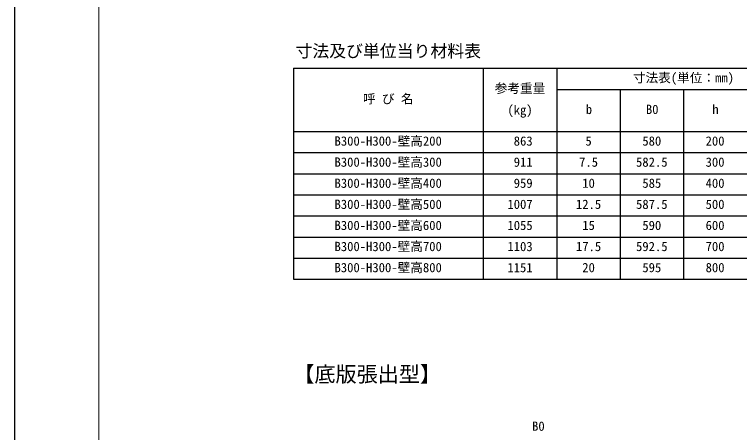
# Model space of a CAD drawing. Units: millimetres, scale not verified. Extents: x -16800 to 16800, y -5940 to 5940.
# Drawn here: x -16800 to -13362, y 773 to 2755 of the extents above; entities that cross this region are included whole.
import ezdxf
from ezdxf.enums import TextEntityAlignment as Align

# ---------------------------------------------------------------- set-up
doc = ezdxf.new("R2010")
doc.units = ezdxf.units.MM
doc.header["$LTSCALE"] = 20
for name, color, linetype, lineweight in [('0-0_DIM', 7, 'Continuous', 25), ('0-1_Defpoints', 5, 'Continuous', 25), ('0-3_HYO', 3, 'Continuous', 25), ('0-4_HYO2', 4, 'Continuous', 25), ('0-6_TXT', 7, 'Continuous', 25), ('0-7_WAKU', 3, 'Continuous', 13)]:
    doc.layers.add(name, color=color, linetype=linetype, lineweight=lineweight)
doc.styles.add('ＭＳ ゴシック', font='')
doc.styles.get('ＭＳ ゴシック').set_extended_font_data('MS Gothic')

msp = doc.modelspace()

# ---------------------------------------------------------------- linework, layer by layer
at = {"layer": '0-1_Defpoints'}
msp.add_lwpolyline([(-16800, -5940), (0, -5940), (0, 5940), (-16800, 5940)], close=True, dxfattribs=at)
at = {"layer": '0-3_HYO'}
for p, q in [((-15477.3, 2499.7), (-15477.3, 1499.7)), ((-15477.3, 2499.7), (-11277.3, 2499.7)), ((-14577.3, 2499.7), (-14577.3, 1499.7)), ((-14227.3, 2499.7), (-14227.3, 1499.7)), ((-14227.3, 2399.7), (-11277.3, 2399.7)), ((-13927.3, 2399.7), (-13927.3, 1499.7)), ((-13627.3, 2399.7), (-13627.3, 1499.7)), ((-15477.3, 2199.7), (-11277.3, 2199.7)), ((-15477.3, 1499.7), (-11277.3, 1499.7))]:
    msp.add_line(p, q, dxfattribs=at)
at = {"layer": '0-4_HYO2'}
for p, q in [((-15477.3, 2099.7), (-13027.3, 2099.7)), ((-15477.3, 1999.7), (-13027.3, 1999.7)), ((-15477.3, 1899.7), (-13027.3, 1899.7)), ((-15477.3, 1799.7), (-13027.3, 1799.7)), ((-15477.3, 1699.7), (-13027.3, 1699.7)), ((-15477.3, 1599.7), (-13027.3, 1599.7))]:
    msp.add_line(p, q, dxfattribs=at)
at = {"layer": '0-7_WAKU'}
msp.add_lwpolyline([(-16400, -5540), (-400, -5540), (-400, 5540), (-16400, 5540)], close=True, dxfattribs=at)

# ---------------------------------------------------------------- texts
at = {"layer": '0-0_DIM', "style": 'ＭＳ ゴシック'}
msp.add_text('B0', height=43.99, dxfattribs=at).set_placement((-14345.4, 767.89), align=Align.BOTTOM_LEFT)
at = {"layer": '0-6_TXT', "style": 'ＭＳ ゴシック'}
for s, height, p in [('寸法及び単位当り材料表', 58.65, (-15467.3, 2534.7)), ('寸法表(単位：㎜)', 43.99, (-13867.3, 2419.7)), ('参考重量', 43.99, (-14522.3, 2369.7)), ('呼 び 名', 43.99, (-15147.3, 2319.7)), ('(kg)', 43.99, (-14462.3, 2266.93)), ('b', 43.99, (-14090.5, 2269.7)), ('B0', 43.99, (-13805.5, 2269.7)), ('h', 43.99, (-13490.5, 2269.7)), ('B300-H300-壁高200', 43.99, (-15282.3, 2119.7)), (' 863', 43.99, (-14462.3, 2119.7)), ('5', 43.99, (-14092.3, 2119.7)), ('580', 43.99, (-13822.3, 2119.7)), ('200', 43.99, (-13522.3, 2119.7)), ('B300-H300-壁高300', 43.99, (-15282.3, 2019.7)), (' 911', 43.99, (-14462.3, 2019.7)), ('7.5', 43.99, (-14122.3, 2019.7)), ('582.5', 43.99, (-13852.3, 2019.7)), ('300', 43.99, (-13522.3, 2019.7)), ('B300-H300-壁高400', 43.99, (-15282.3, 1919.7)), (' 959', 43.99, (-14462.3, 1919.7)), ('10', 43.99, (-14107.3, 1919.7)), ('585', 43.99, (-13822.3, 1919.7)), ('400', 43.99, (-13522.3, 1919.7)), ('B300-H300-壁高500', 43.99, (-15282.3, 1819.7)), ('1007', 43.99, (-14462.3, 1819.7)), ('12.5', 43.99, (-14137.3, 1819.7)), ('587.5', 43.99, (-13852.3, 1819.7)), ('500', 43.99, (-13522.3, 1819.7)), ('B300-H300-壁高600', 43.99, (-15282.3, 1719.7)), ('1055', 43.99, (-14462.3, 1719.7)), ('15', 43.99, (-14107.3, 1719.7)), ('590', 43.99, (-13822.3, 1719.7)), ('600', 43.99, (-13522.3, 1719.7)), ('B300-H300-壁高700', 43.99, (-15282.3, 1619.7)), ('1103', 43.99, (-14462.3, 1619.7)), ('17.5', 43.99, (-14137.3, 1619.7)), ('592.5', 43.99, (-13852.3, 1619.7)), ('700', 43.99, (-13522.3, 1619.7)), ('B300-H300-壁高800', 43.99, (-15282.3, 1519.7)), ('1151', 43.99, (-14462.3, 1519.7)), ('20', 43.99, (-14107.3, 1519.7)), ('595', 43.99, (-13822.3, 1519.7)), ('800', 43.99, (-13522.3, 1519.7)), ('【底版張出型】', 73.31, (-15477.3, 990.7))]:
    msp.add_text(s, height=height, dxfattribs=at).set_placement(p, align=Align.BOTTOM_LEFT)

doc.saveas('drawing.dxf')
